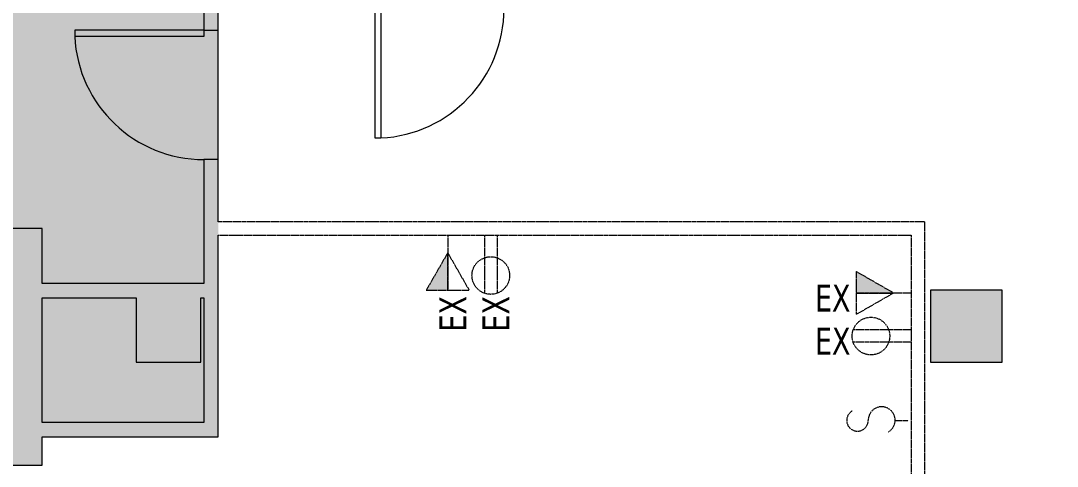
# Model space of a CAD drawing. Header units: inches. Extents: x -674 to 800, y -349 to 915.
# Drawn here: x -398.9 to -109.8, y 114.1 to 238.3 of the extents above; entities that cross this region are included whole.
import ezdxf

# ---------------------------------------------------------------- set-up
doc = ezdxf.new("R2010")
doc.units = ezdxf.units.IN
doc.header["$MEASUREMENT"] = 0
for name, pattern in [('Demolished', [0.1875, 0.125, -0.0625]), ('Demolished 3_128_', [0.046875, 0.023437, -0.023437]), ('Hidden 1_16_', [0.09375, 0.0625, -0.03125])]:
    doc.linetypes.add(name, pattern=pattern)
for name, color, linetype, lineweight in [('A-ANNO-NOTE', 131, 'Demolished', 9), ('A-DETL-GENF', 92, 'Continuous', 9), ('A-DETL-THIN', 151, 'Continuous', 9), ('A-DOOR', 31, 'Continuous', 13), ('A-WALL', 113, 'Continuous', 13), ('A-WALL-PATT', 111, 'Continuous', 13)]:
    doc.layers.add(name, color=color, linetype=linetype, lineweight=lineweight)
doc.styles.add('Tahoma', font='tahoma.ttf', dxfattribs={"width": 0.85, "height": 7.5})

# ---------------------------------------------------------------- blocks, each defined once
blk = doc.blocks.new('Single-Flush - 36_ x 84_-1515574-New Construction - Demolition Plan')
at = {"layer": 'A-DOOR', "color": 251, "lineweight": 20}
for p, q in [((16.25, 2), (16.25, 38.02)), ((18, 38.02), (16.25, 38.02)), ((18, 2), (18, 38.02)), ((18, 2), (16.25, 2))]:
    blk.add_line(p, q, dxfattribs=at)
at = {"layer": 'A-DOOR', "lineweight": 9}
blk.add_arc((18, 2), 36.07, 92.7812, 180, dxfattribs=at)

msp = doc.modelspace()

# ---------------------------------------------------------------- hatches: boundary and pattern name
at = {"layer": 'A-ANNO-NOTE', "linetype": 'Demolished 3_128_'}
for points in [[(-279.84, 163.15), (-279.84, 173.61), (-285.84, 163.15)], [(-155.48, 162.4), (-165.94, 168.4), (-165.94, 162.4)]]:
    msp.add_hatch(color=8, dxfattribs=at).paths.add_polyline_path(points, flags=0)
at = {"layer": 'A-DETL-GENF'}
h = msp.add_hatch(color=9, dxfattribs=at)
h.paths.add_polyline_path([(-348.71, 126.28), (-347.84, 126.28), (-347.84, 161.03), (-348.71, 161.03), (-348.71, 143.15), (-366.71, 143.15), (-366.71, 161.03), (-392.96, 161.03), (-392.96, 126.28), (-350.09, 126.28)], flags=0)
h.paths.add_polyline_path([(-673.61, 161.4), (-673.61, 268.9), (-673.71, 268.9), (-673.71, 161.4)], flags=0)
h.paths.add_polyline_path([(-372.79, 165.03), (-347.84, 165.03), (-347.84, 199.65), (-343.84, 199.65), (-343.84, 235.65), (-347.84, 235.65), (-347.84, 241.65), (-393.21, 241.65), (-393.21, 240.9), (-405.21, 240.9), (-405.24, 264.9), (-669.61, 264.9), (-669.61, 165.4), (-404.96, 165.4), (-404.96, 180.4), (-392.96, 180.4), (-392.96, 165.03)], flags=0)
h.paths.add_polyline_path([(-300.21, 242.28), (-264.21, 242.28), (-264.21, 245.65), (-259.21, 245.65), (-259.21, 274.37), (-305.21, 274.37), (-305.21, 245.65), (-300.21, 245.65)], flags=0)
h.paths.add_polyline_path([(-125.71, 245.65), (-113.21, 245.65), (-113.21, 347.11), (-125.71, 347.11), (-125.71, 255.59)], flags=0)
h.paths.add_polyline_path([(-255.21, 245.65), (-241.46, 245.65), (-241.46, 348.85), (-255.21, 348.85), (-255.21, 253.32)], flags=0)
h.paths.add_polyline_path([(-237.46, 245.65), (-189.46, 245.65), (-189.46, 249.51), (-188.46, 249.51), (-188.46, 245.65), (-129.71, 245.65), (-129.71, 347.11), (-154.99, 347.11), (-154.99, 396.54), (-200.14, 396.54), (-200.14, 400.54), (-109.84, 400.54), (-109.84, 401.28), (-393.21, 401.28), (-393.21, 400.54), (-305.14, 400.54), (-305.14, 396.54), (-349.96, 396.54), (-349.96, 380.54), (-377.09, 380.54), (-377.09, 311.65), (-350.09, 311.65), (-350.09, 307.65), (-377.09, 307.65), (-377.09, 276.87), (-359.21, 276.87), (-359.21, 275.87), (-377.09, 275.87), (-377.09, 245.65), (-309.21, 245.65), (-309.21, 278.37), (-308.21, 278.37), (-308.21, 284.52), (-307.21, 284.52), (-307.21, 278.37), (-259.21, 278.37), (-259.21, 313.02), (-307.21, 313.02), (-307.21, 308.52), (-308.21, 308.52), (-308.21, 318.52), (-307.21, 318.52), (-307.21, 314.02), (-259.21, 314.02), (-259.21, 348.85), (-307.21, 348.85), (-307.21, 342.52), (-308.21, 342.52), (-308.21, 352.85), (-250.14, 352.85), (-250.14, 396.54), (-269.14, 396.54), (-269.14, 400.54), (-236.14, 400.54), (-236.14, 396.54), (-246.14, 396.54), (-246.14, 352.85), (-187.89, 352.85), (-187.89, 348.85), (-237.46, 348.85), (-237.46, 315.9), (-189.46, 315.9), (-189.46, 320.03), (-188.46, 320.03), (-188.46, 309.39), (-189.46, 309.39), (-189.46, 314.9), (-237.46, 314.9), (-237.46, 279.87), (-189.46, 279.87), (-189.46, 285.39), (-188.46, 285.39), (-188.46, 273.51), (-189.46, 273.51), (-189.46, 278.87), (-237.46, 278.87), (-237.46, 264.22)], flags=0)
h.paths.add_polyline_path([(-381.09, 245.65), (-381.09, 380.54), (-393.21, 380.54), (-393.21, 245.65)], flags=0)
h.paths.add_polyline_path([(-405.21, 276.9), (-405.21, 417.9), (-393.21, 417.9), (-393.21, 453.9), (-405.21, 453.9), (-405.21, 469.93), (-500.96, 469.93), (-500.96, 276.9), (-405.28, 276.9)], flags=0)
h.paths.add_polyline_path([(-371.26, 329.2), (-371.26, 329.2), (-371.26, 330.59)], flags=0)
h.paths.add_polyline_path([(-189.46, 344.03), (-189.46, 348.66), (-188.46, 348.66), (-188.46, 344.03)], flags=0)
h.paths.add_polyline_path([(-120.71, 351.11), (-109.84, 351.11), (-109.84, 387.61), (-120.71, 387.61), (-120.71, 353.61)], flags=0)
h.paths.add_polyline_path([(-127.96, 351.11), (-122.96, 351.11), (-122.96, 392.61), (-113.96, 392.61), (-113.96, 395.54), (-127.96, 395.54), (-127.96, 380.54), (-145.96, 380.54), (-145.96, 395.54), (-150.99, 395.54), (-150.99, 351.11), (-129.71, 351.11)], flags=0)
h.paths.add_polyline_path([(-371.26, 366.2), (-371.26, 366.2), (-371.26, 367.77)], flags=0)
h.paths.add_polyline_path([(-372.79, 384.54), (-367.96, 384.54), (-367.96, 396.54), (-393.21, 396.54), (-393.21, 384.54), (-377.09, 384.54)], flags=0)
h.paths.add_polyline_path([(-116.71, 467.15), (-116.71, 470.65), (-110.46, 470.65), (-110.46, 565.65), (-177.25, 565.65), (-177.25, 470.65), (-152.71, 470.65), (-152.71, 467.15), (-127.96, 467.15)], flags=0)
h.paths.add_polyline_path([(-200.14, 467.15), (-187.25, 467.15), (-187.25, 470.65), (-181.25, 470.65), (-181.25, 565.65), (-261.55, 565.65), (-261.55, 470.65), (-223.25, 470.65), (-223.25, 467.15)], flags=0)
h.paths.add_polyline_path([(-285.42, 467.15), (-285.42, 470.65), (-269.3, 470.65), (-269.3, 565.65), (-268.84, 565.65), (-268.84, 622.4), (-347.46, 622.4), (-347.46, 622.15), (-393.21, 622.13), (-393.21, 470.65), (-321.42, 470.65), (-321.42, 467.15), (-305.14, 467.15)], flags=0)
h.paths.add_polyline_path([(-405.21, 481.93), (-405.21, 622.15), (-405.09, 622.15), (-405.09, 625.9), (-405.84, 625.9), (-405.84, 481.93)], flags=0)
at = {"layer": 'A-WALL-PATT'}
h = msp.add_hatch(color=253, dxfattribs=at)
h.paths.add_polyline_path([(-347.84, 126.28), (-343.84, 126.28), (-343.84, 199.65), (-347.84, 199.65), (-347.84, 158.15)], flags=0)
h.paths.add_polyline_path([(-343.84, 235.65), (-343.84, 241.65), (-347.84, 241.65), (-347.84, 235.65)], flags=0)
for points in [[(-392.96, 114.4), (-392.96, 180.4), (-404.96, 180.4), (-404.96, 114.4)], [(-366.71, 161.03), (-347.84, 161.03), (-347.84, 165.03), (-392.96, 165.03), (-392.96, 161.03), (-372.79, 161.03)], [(-125.21, 143.15), (-125.21, 163.15), (-145.21, 163.15), (-145.21, 143.15)], [(-348.71, 143.15), (-348.71, 161.03), (-366.71, 161.03), (-366.71, 143.15)], [(-366.71, 122.28), (-343.84, 122.28), (-343.84, 126.28), (-392.96, 126.28), (-392.96, 122.28), (-372.79, 122.28)]]:
    msp.add_hatch(color=253, dxfattribs=at).paths.add_polyline_path(points, flags=0)

# ---------------------------------------------------------------- linework, layer by layer
at = {"layer": 'A-ANNO-NOTE', "color": 252, "linetype": 'Demolished 3_128_'}
for p, q in [((-279.84, 178.53), (-279.84, 163.15)), ((-269.57, 178.53), (-269.57, 162.33)), ((-266.09, 178.53), (-266.09, 162.33)), ((-279.84, 173.61), (-285.84, 163.15)), ((-279.84, 173.61), (-285.84, 163.15)), ((-279.84, 163.15), (-279.84, 173.61)), ((-279.84, 173.61), (-273.84, 163.15)), ((-165.94, 168.4), (-165.94, 162.4)), ((-155.48, 162.4), (-165.94, 168.4)), ((-165.94, 168.4), (-165.94, 156.4)), ((-155.48, 162.4), (-165.94, 168.4)), ((-285.84, 163.15), (-279.84, 163.15)), ((-285.84, 163.15), (-273.84, 163.15)), ((-165.94, 162.4), (-155.48, 162.4)), ((-150.56, 162.4), (-165.94, 162.4)), ((-155.48, 162.4), (-165.94, 156.4)), ((-150.56, 152.14), (-166.76, 152.14)), ((-150.56, 148.66), (-166.76, 148.66)), ((-155.06, 126.9), (-151.4, 126.9))]:
    msp.add_line(p, q, dxfattribs=at)
for centre in [(-267.83, 167.28), (-161.81, 150.4)]:
    msp.add_circle(centre, 5.25, dxfattribs=at)
for centre, radius, start, end in [((-158.81, 126.95), 3.75, 300, 180.7739), ((-165.56, 126.9), 3, 120, 360)]:
    msp.add_arc(centre, radius, start, end, dxfattribs=at)
at = {"layer": 'A-DETL-THIN'}
msp.add_line((-343.84, 199.65), (-343.84, 235.65), dxfattribs=at)
at = {"layer": 'A-WALL', "color": 251, "lineweight": 20}
for p, q in [((-347.84, 241.65), (-347.84, 235.65)), ((-343.84, 235.65), (-343.84, 241.65)), ((-347.84, 235.65), (-343.84, 235.65)), ((-343.84, 199.65), (-347.84, 199.65)), ((-347.84, 199.65), (-347.84, 165.03)), ((-343.84, 182.28), (-343.84, 199.65)), ((-392.96, 180.4), (-404.96, 180.4)), ((-392.96, 165.03), (-392.96, 180.4)), ((-343.84, 122.28), (-343.84, 178.53)), ((-347.84, 165.03), (-392.96, 165.03)), ((-125.21, 163.15), (-145.21, 163.15)), ((-145.21, 163.15), (-145.21, 143.15)), ((-125.21, 143.15), (-125.21, 163.15)), ((-392.96, 126.28), (-392.96, 161.03)), ((-392.96, 161.03), (-366.71, 161.03)), ((-366.71, 161.03), (-366.71, 143.15)), ((-348.71, 143.15), (-348.71, 161.03)), ((-348.71, 161.03), (-347.84, 161.03)), ((-347.84, 161.03), (-347.84, 126.28)), ((-366.71, 143.15), (-348.71, 143.15)), ((-145.21, 143.15), (-125.21, 143.15)), ((-347.84, 126.28), (-392.96, 126.28)), ((-392.96, 114.4), (-392.96, 122.28)), ((-392.96, 122.28), (-343.84, 122.28)), ((-404.96, 114.4), (-392.96, 114.4))]:
    msp.add_line(p, q, dxfattribs=at)
at = {"layer": 'A-WALL', "color": 251, "linetype": 'Hidden 1_16_', "lineweight": 20}
for p, q in [((-146.81, 182.28), (-343.84, 182.28)), ((-146.81, 108.9), (-146.81, 182.28)), ((-343.84, 178.53), (-150.56, 178.53)), ((-150.56, 178.53), (-150.56, 108.9))]:
    msp.add_line(p, q, dxfattribs=at)

# ---------------------------------------------------------------- block references
at = {"layer": 'A-DOOR'}
for p, rotation in [((-282.21, 243.65), 180), ((-345.84, 217.65), 89.9999999999999)]:
    msp.add_blockref('Single-Flush - 36_ x 84_-1515574-New Construction - Demolition Plan', p, dxfattribs=dict(at, rotation=rotation))

# ---------------------------------------------------------------- texts
at = {"layer": 'A-ANNO-NOTE', "color": 251, "linetype": 'Demolished 3_128_', "char_height": 7.5, "width": 11.8387, "attachment_point": 1, "line_spacing_factor": 0.994306, "style": 'Tahoma'}
for insert in [(-177.43, 164.74), (-177.43, 152.74)]:
    msp.add_mtext('EX', dxfattribs=dict(at, insert=insert))
at = {"layer": 'A-ANNO-NOTE', "color": 251, "linetype": 'Demolished 3_128_', "char_height": 7.5, "width": 11.8387, "attachment_point": 1, "rotation": 90, "line_spacing_factor": 0.994306, "style": 'Tahoma'}
for insert in [(-282.17, 151.66), (-270.17, 151.66)]:
    msp.add_mtext('EX', dxfattribs=dict(at, insert=insert))

doc.saveas('drawing.dxf')
